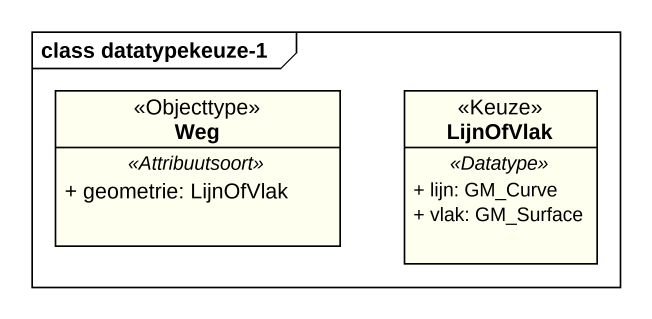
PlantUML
@startuml
mainframe class datatypekeuze-1
hide circle
hide empty members
skinparam classAttributeIconSize 0
class Weg <<Objecttype>> #FFFFF0 {
  .. <<Attribuutsoort>> ..
  + geometrie: LijnOfVlak
}
class LijnOfVlak <<Keuze>> #FFFFF0 {
  .. <<Datatype>> ..
  + lijn: GM_Curve
  + vlak: GM_Surface
}
@enduml
